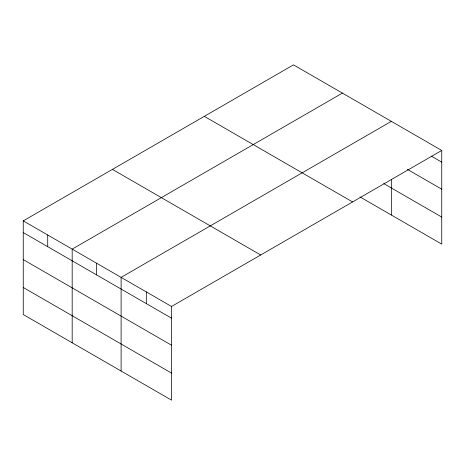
<?xml version="1.0" encoding="UTF-8"?>
<svg xmlns="http://www.w3.org/2000/svg" width="465" height="465" viewBox="0 0 465 465"><rect width="100%" height="100%" fill="white"/><g stroke="black" fill="none" stroke-linecap="round" stroke-linejoin="round"><path stroke-width="0.7" d="M23.25 220.875L171.521 306.476L171.521 400.144L23.25 314.543L23.25 220.875L293.479 64.856L441.75 150.457L441.75 244.125L359.974 196.916M342.409 93.105L72.18 249.124L72.18 342.792M391.338 121.353L121.109 277.373L121.109 371.041M171.521 306.476L441.75 150.457M431.299 156.112L441.75 162.145M407.323 169.324L441.75 189.203M383.811 183.623L441.75 217.074M204.304 116.343L352.575 201.944M112.425 169.388L260.696 254.989M23.25 232.558L171.521 318.165M23.25 259.615L171.521 345.216M23.25 287.486L171.521 373.093M391.338 179.391L391.338 215.022M146.312 291.921L146.312 303.61M96.644 263.248L96.644 274.931M47.715 234.999L47.715 246.683"/></g></svg>
